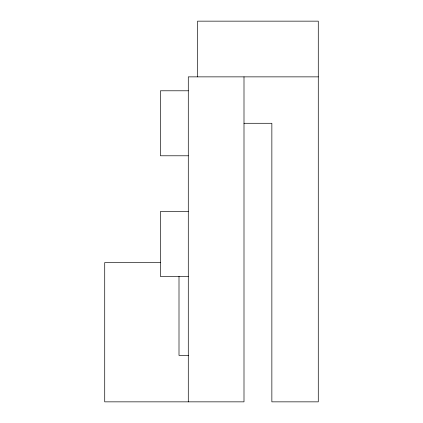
<?xml version="1.0" encoding="UTF-8"?>
<svg xmlns="http://www.w3.org/2000/svg" width="423" height="423" viewBox="0 0 423 423"><rect width="100%" height="100%" fill="white"/><g stroke="black" fill="none" stroke-linecap="round" stroke-linejoin="round"><path stroke-width="0.63" d="M318.281 76.864L188.288 76.864L188.288 401.85M188.288 90.792L160.428 90.792L160.428 155.786L188.288 155.786M243.997 123.289L271.857 123.289L271.857 401.85L318.281 401.85L318.281 21.15L197.573 21.15L197.573 76.864M188.288 211.5L160.428 211.5L160.428 276.499L188.288 276.499M160.597 262.572L104.719 262.572L104.719 401.85L243.997 401.85L243.997 76.864M188.605 355.426L179.003 355.426L179.003 276.399"/></g></svg>
